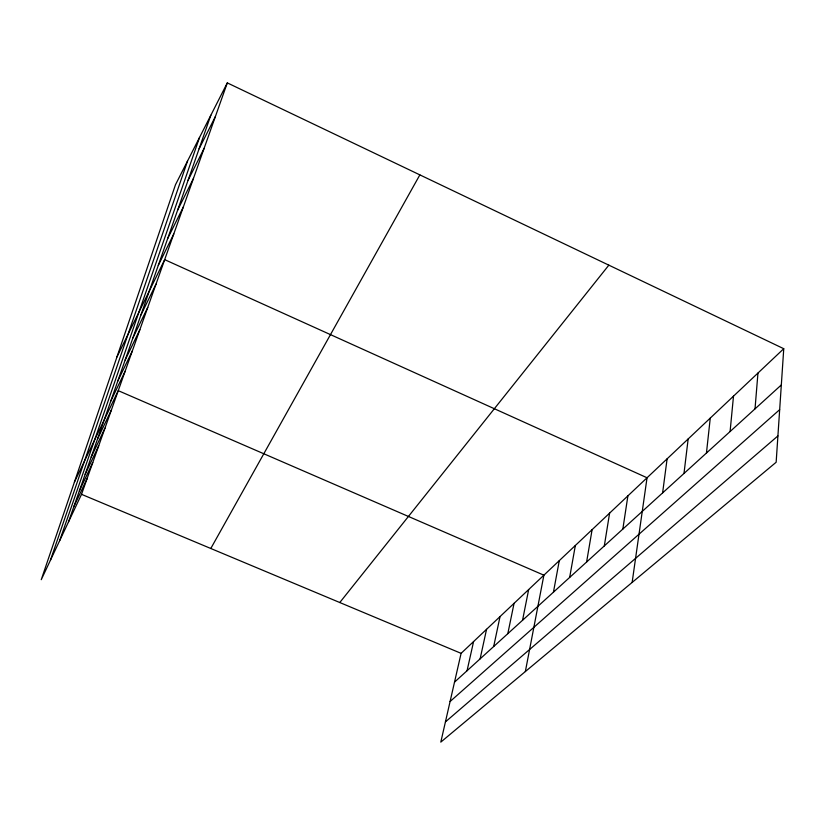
<?xml version="1.0" encoding="UTF-8"?>
<svg xmlns="http://www.w3.org/2000/svg" width="825" height="825" viewBox="0 0 825 825"><rect width="100%" height="100%" fill="white"/><g stroke="black" fill="none" stroke-linecap="round" stroke-linejoin="round"><path stroke-width="1.24" d="M783.75 348.707L776.15 462.248L440.808 742.108L461.093 653.348L783.75 348.707L227.308 82.892L175.488 184.707L41.25 579.686L81.52 494.33L227.308 82.892M755.019 408.87L757.958 373.055M730.094 431.527L733.497 396.144M706.447 453.038L710.263 418.089M683.987 473.468L688.163 438.952M662.609 492.896L667.116 458.824M632.136 582.429L647.048 477.768L164.68 259.648L116.933 356.988M622.844 529.062L627.897 495.856M604.312 545.913L609.603 513.129M586.606 562.021L592.102 529.66M569.663 577.428L575.345 545.48M553.441 592.175L559.288 560.639M525.35 671.55L543.892 575.18L118.253 390.658L74.405 482.13M522.545 620.276L528.67 589.545M507.818 633.662L514.058 603.343M493.69 646.511L500.032 616.584M480.119 658.855L486.554 629.31M467.063 670.725L473.581 641.561M50.428 560.227L187.553 161.009M59.689 540.602L199.557 137.414M68.475 521.978L210.829 115.273M79.375 490.854L92.761 462.598M73.817 506.736L87.027 478.778M91.214 457.029L104.971 428.154M85.161 474.303L98.742 445.737M97.525 438.993L111.468 409.808M117.82 381.016L132.33 350.924M110.818 401.022L125.142 371.229M125.153 360.061L139.858 329.68M132.835 338.106L147.747 307.447M140.9 315.057L156.007 284.12M158.287 265.392L173.786 233.939M167.671 238.569L183.377 206.879M177.581 210.272L193.483 178.375M188.038 180.397L204.136 148.294M199.103 148.778L215.397 116.521M210.798 548.491L419.863 174.879M339.787 602.528L608.84 265.155M454.513 682.141L781.327 384.945M450.089 701.518L779.666 409.654M445.428 721.896L777.913 435.93M81.52 494.33L461.093 653.348"/></g></svg>
